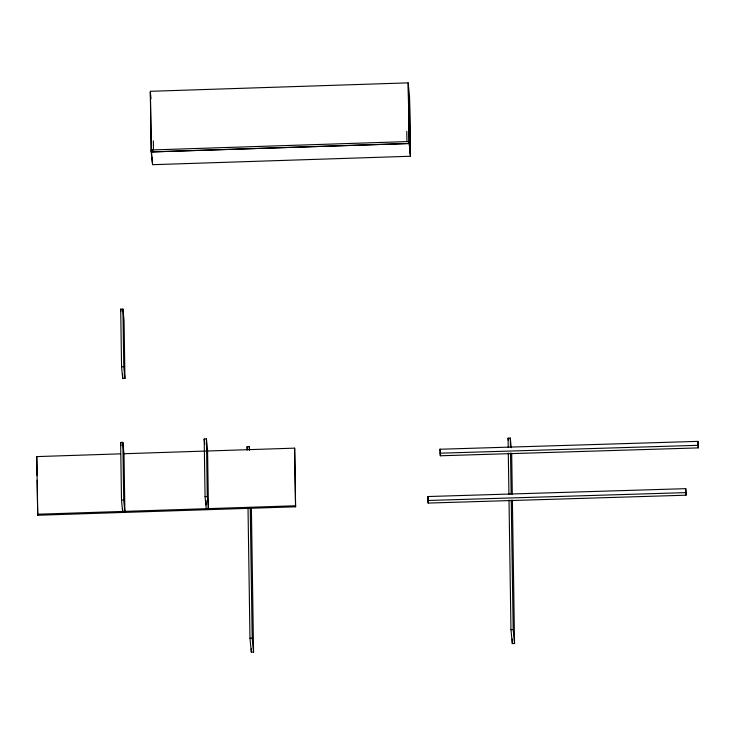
<?xml version="1.0" encoding="UTF-8"?>
<svg xmlns="http://www.w3.org/2000/svg" width="735" height="735" viewBox="0 0 735 735"><rect width="100%" height="100%" fill="white"/><g stroke="black" fill="none" stroke-linecap="round" stroke-linejoin="round"><path stroke-width="1.1" d="M408.182 82.862L150.289 91.305L151.281 151.943L152.531 164.695L410.433 156.252L409.533 96.653L408.182 82.862L409.174 143.5L410.433 156.252M151.777 155.305L151.254 149.968L153.477 149.894L153.339 140.854M410.396 154.276L409.147 141.469L406.924 141.543L406.767 131.372M151.015 98.738L150.39 92.334L151.281 151.943L409.174 143.5L408.274 83.845M120.696 309.15L122.92 309.077L124.068 320.827L124.932 378.461L122.717 378.534L121.56 366.783L120.696 309.15L120.898 311.291M121.56 366.783L123.783 366.71L124.932 378.461M204.201 438.979L206.425 438.905L207.573 450.656L208.446 508.289L206.223 508.363L205.065 496.612L204.201 438.979L204.725 444.317M120.632 442.442L122.855 442.369L124.004 454.12L124.876 511.753L122.653 511.826L121.496 500.076L120.632 442.442L120.944 445.649M247.144 450.169L247.089 446.724L249.312 446.65L249.624 449.857M508.216 447.349L508.078 438.179L510.301 438.106L511.238 447.725M123.857 453.743L294.643 448.148L295.617 506.801L37.715 515.253L36.75 456.6L120.421 453.853M205.065 496.612L207.288 496.538L208.446 508.289M121.496 500.076L123.719 500.002L124.876 511.753M37.614 514.224L295.516 505.781L295.617 506.801M249.973 638.246L252.197 638.173L253.557 652.074L251.333 652.138L249.973 638.246L248.026 508.657M510.963 629.702L513.186 629.629L514.546 643.52L512.323 643.594L510.963 629.702L509.006 500.103M151.254 149.968L409.147 141.524M151.281 151.934L409.174 143.5M440.044 449.241L697.947 441.367L698.204 443.958L698.25 447.9L440.348 455.773L440.044 449.241L440.348 455.773M440.09 453.192L697.993 445.318L698.25 447.9M427.844 496.538L685.746 488.665L685.994 491.246L686.049 495.197L428.147 503.071L427.844 496.538L428.147 503.071M427.889 500.489L685.792 492.615L686.049 495.197M508.078 438.179L508.28 440.311M247.089 446.724L247.3 448.864M151.98 157.4L152.503 162.729L152.421 157.079M36.75 456.6L37.127 475.701M511.679 453.146L512.295 494.425M512.387 500.167L514.546 643.52M510.301 438.106L510.439 447.275M510.522 453.008L511.147 494.297M511.229 500.03L513.186 629.629M512.249 639L512.323 643.594M508.298 453.082L508.923 494.37M409.432 95.596L410.295 153.257M294.643 448.148L295.516 505.781M251.379 507.563L253.557 652.074M249.312 446.65L249.367 450.096M250.249 508.583L252.197 638.173M251.287 648.702L251.333 652.138M206.425 438.905L207.288 496.538M206.103 500.452L206.167 504.973M122.92 309.077L123.783 366.71M122.644 374.014L122.717 378.534M122.855 442.369L123.719 500.002M122.598 508.436L122.653 511.826M37.191 480.221L37.715 515.253M697.947 441.367L697.993 445.318M685.746 488.665L685.792 492.615"/></g></svg>
